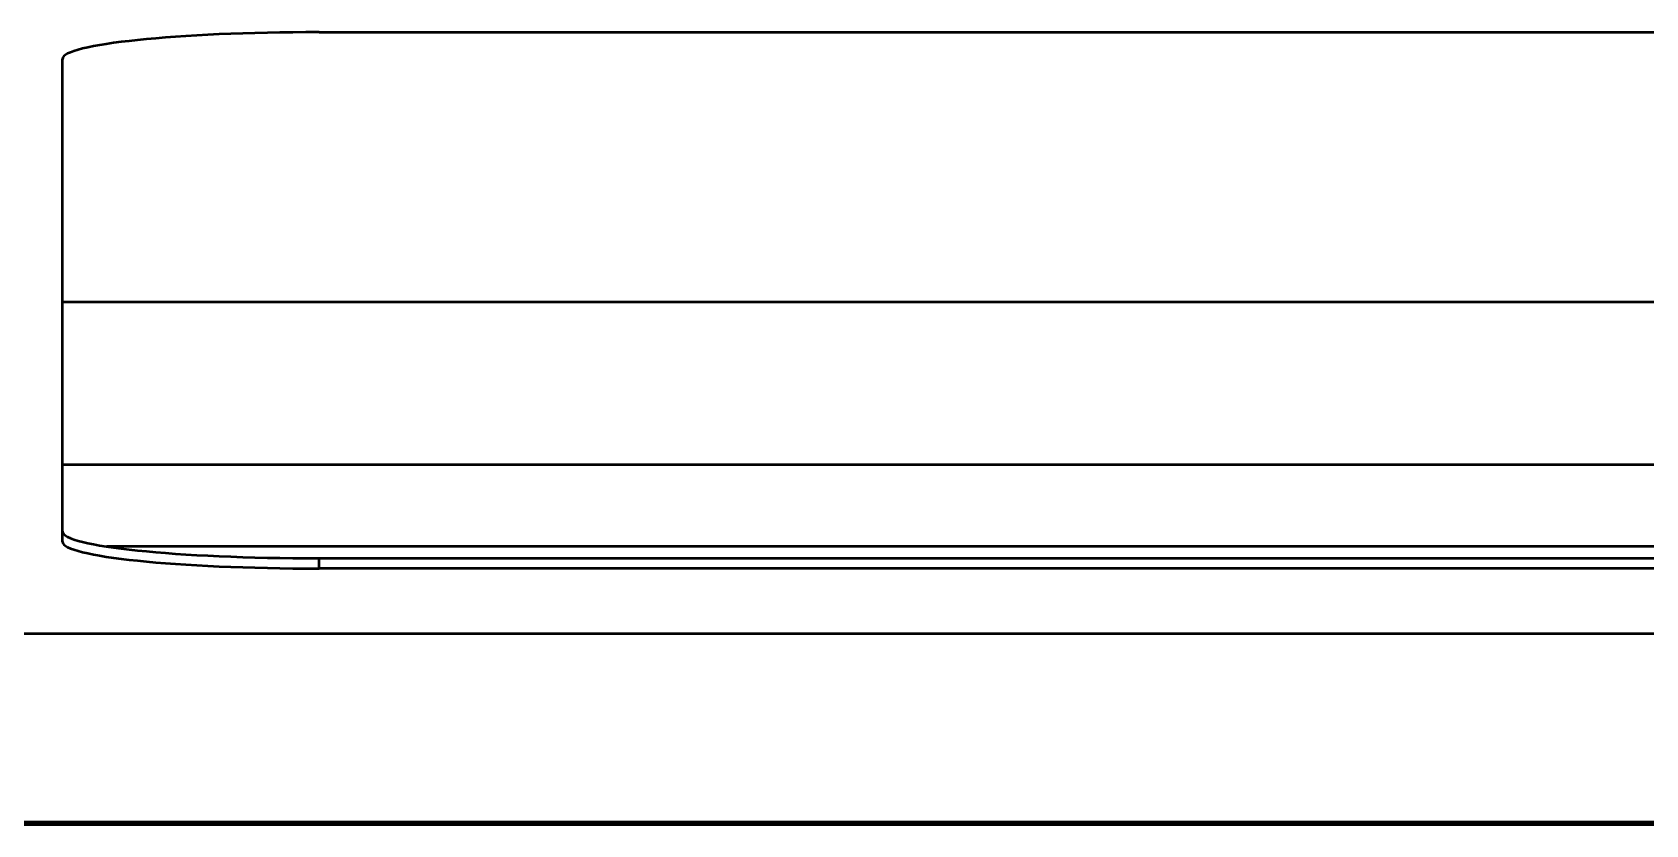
# Model space of a CAD drawing. Header units: millimetres. Extents: x 4915 to 15267, y 4787 to 10268.
# Drawn here: x 9207.3 to 9521.7, y 8584.4 to 8738.9 of the extents above; entities that cross this region are included whole.
import ezdxf

# ---------------------------------------------------------------- set-up
doc = ezdxf.new("R2010")
doc.units = ezdxf.units.MM
doc.layers.add('外形線', color=7, linetype='Continuous', lineweight=50)

msp = doc.modelspace()

# ---------------------------------------------------------------- linework, layer by layer
at = {"layer": '外形線'}
for p, q in [((9263.21, 8738.85), (9765.21, 8738.85)), ((9213.21, 8639.55), (9213.21, 8733.63)), ((9815.21, 8686.26), (9213.21, 8686.26)), ((9815.21, 8654.52), (9213.21, 8654.52)), ((9806.59, 8638.6), (9221.84, 8638.6)), ((9263.21, 8636.31), (9765.21, 8636.31)), ((9263.21, 8634.32), (9263.21, 8636.31)), ((9765.21, 8634.32), (9263.21, 8634.32)), ((9127.21, 8621.68), (9901.21, 8621.68)), ((9127.21, 8621.65), (9901.21, 8621.65)), ((9051.71, 8584.9), (9976.71, 8584.9)), ((9976.71, 8584.37), (9051.71, 8584.37)), ((9976.21, 8584.9), (9052.21, 8584.9))]:
    msp.add_line(p, q, dxfattribs=at).dxf.unprotected_set("ltscale", 0)
for centre, start_param, end_param in [((9263.21, 8733.63), 4.712389, 6.283185), ((9263.21, 8641.54), 0, 1.570796), ((9263.21, 8639.55), 0, 1.570796)]:
    msp.add_ellipse(centre, major_axis=(-50, 0), ratio=0.104528, start_param=start_param, end_param=end_param, dxfattribs=at).dxf.unprotected_set("ltscale", 0)

doc.saveas('drawing.dxf')
